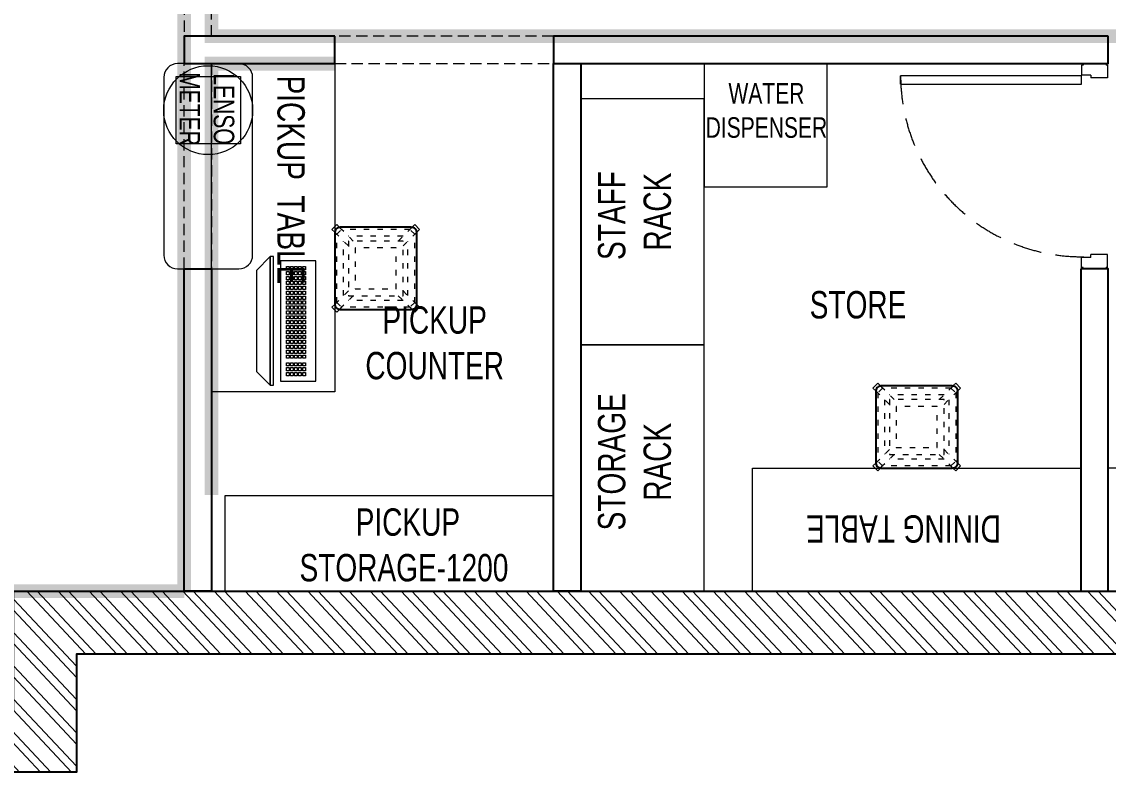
# Model space of a CAD drawing. Header units: feet. Extents: x 7066739 to 7090002, y -5586942 to -5581621.
# Drawn here: x 7083303 to 7087275, y -5586942 to -5584199 of the extents above; entities that cross this region are included whole.
import ezdxf

# ---------------------------------------------------------------- set-up
doc = ezdxf.new("R2010")
doc.units = ezdxf.units.FT
doc.header["$LTSCALE"] = 33
doc.header["$MEASUREMENT"] = 0
for name, pattern in [('a_p6_plan_L18$0$HIDDEN', [0.375, 0.25, -0.125]), ('ACAD_ISO03W100', [30, 12, -18]), ('HIDDEN2', [4.7625, 3.175, -1.5875])]:
    doc.linetypes.add(name, pattern=pattern)
doc.layers.add('A-WALL', color=1, linetype='Continuous')
for name, color, linetype, lineweight in [('Door', 2, 'Continuous', 13), ('LENS-CURTAIN', 5, 'a_p6_plan_L18$0$HIDDEN', 9), ('LENS-DOOR', 34, 'Continuous', 20), ('LENS-PARTITION', 21, 'Continuous', 25), ('LENS-TEXT', 31, 'Continuous', 5), ('LENS_DIMENSION', 193, 'Continuous', 0), ('LENS_TEXT', 31, 'Continuous', 5), ('LK-EQPMT', 3, 'Continuous', 18), ('LK-FF&E WALL', 1, 'Continuous', 9), ('LK-FLUTTED FINISH', 20, 'Continuous', 30), ('LK-IT', 3, 'Continuous', 18), ('LK-MIRROR', 133, 'Continuous', 13), ('LK-TILES FINISH', 251, 'Continuous', 5), ('LN-ELEVATION-1', 81, 'Continuous', 25), ('LN-ELEVATION-2', 103, 'Continuous', 20), ('LN-ELEVATION-3', 125, 'Continuous', 18), ('LN-ELEVATION-5', 167, 'Continuous', 5), ('LN-HATCH', 251, 'Continuous', 0)]:
    doc.layers.add(name, color=color, linetype=linetype, lineweight=lineweight)
doc.styles.add('LK TXT', font='GILC____.TTF', dxfattribs={"height": 100})
doc.styles.get("Standard").update_dxf_attribs({"font": 'GILC____.TTF'})

# ---------------------------------------------------------------- blocks, each defined once
blk = doc.blocks.new('A$Cb4ac870e')
at = {"layer": 'LN-HATCH'}
h = blk.add_hatch(dxfattribs=at)
h.set_pattern_fill('ANSI32', color=256, scale=222, angle=88.11)
h.set_pattern_definition([(133.11, (-3379912.135, 5464496.31), (-60.7760807, -56.89315), []), (133.11, (-3379910.84, 5464535.53), (-60.7760807, -56.89315), [])])
h.paths.add_polyline_path([(-20622.5, 4659), (-22526.1, 4659), (-22526.1, 4889), (-20622.5, 4889)])
h.paths.add_polyline_path([(-19703.5, 4659), (-20181.5, 4659), (-20181.5, 4888), (-19703.5, 4888)])
h.paths.add_polyline_path([(-17218.5, 4659), (-19473.5, 4659), (-19473.5, 4888), (-17218.5, 4888)])
h.paths.add_polyline_path([(-13724.5, 4662), (-16785.5, 4662), (-16785.5, 4888), (-13724.5, 4888)])
h.paths.add_polyline_path([(-10685, 4662), (-13294.5, 4662), (-13294.5, 4888), (-10685, 4888)])
h.paths.add_polyline_path([(-6355, 4649), (-10256, 4649), (-10256, 4888), (-6355, 4888)])
h.paths.add_polyline_path([(-438, 4658), (-5928, 4658), (-5928, 4888), (-438, 4888)])
h.paths.add_polyline_path([(-227.5, 458), (0, 458), (0, 4365), (-227.5, 4365)])
h.paths.add_polyline_path([(-10256, -202), (-6729, -202), (-6729, 230), (-455, 230), (-455, 0), (-6499, 0), (-6499, -432), (-10256, -432)])
h.paths.add_polyline_path([(-13294.5, -202), (-10685, -202), (-10685, -432), (-13294.5, -432)])
h.paths.add_polyline_path([(-16785.5, -202), (-13724.5, -202), (-13724.5, -432), (-16785.5, -432)])
h.paths.add_polyline_path([(-19473.5, -202), (-17218.5, -202), (-17218.5, -432), (-19473.5, -432)])
h.paths.add_polyline_path([(-20164.5, -202), (-19703.5, -202), (-19703.5, -432), (-20164.5, -432)])
h.paths.add_polyline_path([(-21695.5, -190), (-20668.5, -190), (-20668.5, -432), (-21695.5, -432)])
at = {"layer": 'A-WALL'}
blk.add_lwpolyline([(-10256, -202), (-6729, -202), (-6729, 230), (-455, 230), (-455, 0), (-6499, 0), (-6499, -432), (-10256, -432)], close=True, dxfattribs=at)
blk = doc.blocks.new('CLENS 600 TYPE 6')
at = {"layer": 'LN-ELEVATION-1', "ltscale": 0.5}
blk.add_lwpolyline([(130, -225), (-130, -225, -0.414214), (-150, -205), (-150, 55, -0.414214), (-130, 75), (130, 75, -0.414214), (150, 55), (150, -205, -0.414214)], format="xyb", close=True, dxfattribs=at)
at = {"layer": 'LN-ELEVATION-3', "linetype": 'ACAD_ISO03W100', "ltscale": 0.05}
for p, q in [((-100, 7.3), (-142.4, 49.7)), ((-142.4, -199.7), (-142.4, 49.7)), ((-82.3, 25), (-124.7, 67.4)), ((124.7, 67.4), (-124.7, 67.4)), ((99.7, 42.4), (-99.7, 42.4)), ((82.3, 25), (124.7, 67.4)), ((100, 7.3), (142.4, 49.7)), ((142.4, -199.7), (142.4, 49.7)), ((-117.4, -174.7), (-117.4, 24.7)), ((117.4, -174.7), (117.4, 24.7)), ((-100, -157.3), (-142.4, -199.7)), ((100, -157.3), (142.4, -199.7)), ((-82.3, -175), (-124.7, -217.4)), ((99.7, -192.4), (-99.7, -192.4)), ((82.3, -175), (124.7, -217.4)), ((124.7, -217.4), (-124.7, -217.4))]:
    blk.add_line(p, q, dxfattribs=at)
for points in [[(-132.2, 74.9), (-124.7, 67.4), (-142.4, 49.7), (-149.9, 57.2)], [(132.2, 74.9), (124.7, 67.4), (142.4, 49.7), (149.9, 57.2)], [(-132.2, -224.9), (-124.7, -217.4), (-142.4, -199.7), (-149.9, -207.2)], [(132.2, -224.9), (124.7, -217.4), (142.4, -199.7), (149.9, -207.2)]]:
    blk.add_lwpolyline(points, dxfattribs=at)
for points in [[(100, -175), (-100, -175), (-100, 25), (100, 25)], [(75, -150), (-75, -150), (-75, 0), (75, 0)]]:
    blk.add_lwpolyline(points, close=True, dxfattribs=at)
at = {"layer": 'LN-ELEVATION-5', "ltscale": 0.5}
for points in [[(-149.9, 57.2), (-160.1, 67.4), (-142.4, 85.1), (-132.2, 74.9)], [(149.9, 57.2), (160.1, 67.4), (142.4, 85.1), (132.2, 74.9)], [(-149.9, -207.2), (-160.1, -217.4), (-142.4, -235.1), (-132.2, -224.9)], [(149.9, -207.2), (160.1, -217.4), (142.4, -235.1), (132.2, -224.9)]]:
    blk.add_lwpolyline(points, dxfattribs=at)
blk = doc.blocks.new('*U24')
at = {"layer": 'LK-EQPMT', "ltscale": 12}
blk.add_lwpolyline([(6, 4.9), (-6, 4.9), (-6, -4.9), (6, -4.9)], close=True, dxfattribs=at)
blk = doc.blocks.new('*U25')
at = {"color": 0, "linetype": 'ByBlock', "lineweight": -2}
for p in [(0, 0), (18, 0), (35.9, 0), (53.9, 0), (71.8, 0), (89.8, 0), (107.8, 0), (125.7, 0), (143.7, 0), (161.6, 0), (179.6, 0), (197.6, 0), (215.5, 0), (233.5, 0), (251.4, 0), (269.4, 0), (287.4, 0), (305.3, 0), (323.3, 0), (0, -14.7), (0, -29.5), (0, -44.2), (18, -14.7), (18, -29.5), (18, -44.2), (35.9, -14.7), (35.9, -29.5), (35.9, -44.2), (53.9, -14.7), (53.9, -29.5), (53.9, -44.2), (71.8, -14.7), (71.8, -29.5), (71.8, -44.2), (89.8, -14.7), (89.8, -29.5), (89.8, -44.2), (107.8, -14.7), (107.8, -29.5), (107.8, -44.2), (125.7, -14.7), (125.7, -29.5), (125.7, -44.2), (143.7, -14.7), (143.7, -29.5), (143.7, -44.2), (161.6, -14.7), (161.6, -29.5), (161.6, -44.2), (179.6, -14.7), (179.6, -29.5), (179.6, -44.2), (197.6, -14.7), (197.6, -29.5), (197.6, -44.2), (215.5, -14.7), (215.5, -29.5), (215.5, -44.2), (233.5, -14.7), (233.5, -29.5), (233.5, -44.2), (251.4, -14.7), (251.4, -29.5), (251.4, -44.2), (269.4, -14.7), (269.4, -29.5), (269.4, -44.2), (287.4, -14.7), (287.4, -29.5), (287.4, -44.2), (305.3, -14.7), (305.3, -29.5), (305.3, -44.2), (323.3, -14.7), (323.3, -29.5), (323.3, -44.2), (0, -59), (18, -59), (35.9, -59), (53.9, -59), (71.8, -59), (89.8, -59), (107.8, -59), (125.7, -59), (143.7, -59), (161.6, -59), (179.6, -59), (197.6, -59), (215.5, -59), (233.5, -59), (251.4, -59), (269.4, -59), (287.4, -59), (305.3, -59), (323.3, -59)]:
    blk.add_blockref('*U24', p, dxfattribs=at)
blk = doc.blocks.new('*U22')
at = {"layer": 'LK-EQPMT', "ltscale": 12}
blk.add_lwpolyline([(6, 4.9), (-6, 4.9), (-6, -4.9), (6, -4.9)], close=True, dxfattribs=at)
blk = doc.blocks.new('*U23')
at = {"color": 0, "linetype": 'ByBlock', "lineweight": -2}
for p in [(0, 0), (18, 0), (35.9, 0), (0, -14.7), (0, -29.5), (0, -44.2), (18, -14.7), (18, -29.5), (18, -44.2), (35.9, -14.7), (35.9, -29.5), (35.9, -44.2), (0, -59), (18, -59), (35.9, -59)]:
    blk.add_blockref('*U22', p, dxfattribs=at)
blk = doc.blocks.new('*U17')
at = {"ltscale": 12}
blk.add_lwpolyline([(8, 0), (8, 129.1), (448, 129.1), (448, 0)], close=True, dxfattribs=at)
for name, p in [('*U25', (35.2, 101.6)), ('*U23', (386.6, 101.6))]:
    blk.add_blockref(name, p)
blk = doc.blocks.new('Pickup table PC')
at = {"layer": 'LN-ELEVATION-2', "ltscale": 0.5}
for points in [[(470, 50), (0, 50), (0, 62), (470, 62)], [(420, 0), (50, 0), (0, 50), (470, 50)]]:
    blk.add_lwpolyline(points, close=True, dxfattribs=at)
blk = doc.blocks.new('Stool')
at = {"layer": 'LN-ELEVATION-1', "ltscale": 0.5}
blk.add_lwpolyline([(-130, 300), (130, 300, -0.414214), (150, 280), (150, 20, -0.414214), (130, 0), (-130, 0, -0.414214), (-150, 20), (-150, 280, -0.414214)], format="xyb", close=True, dxfattribs=at)
at = {"layer": 'LN-ELEVATION-3', "linetype": 'ACAD_ISO03W100', "ltscale": 0.05}
for p, q in [((-82.3, 250), (-124.7, 292.4)), ((-124.7, 292.4), (124.7, 292.4)), ((82.3, 250), (124.7, 292.4)), ((-100, 232.3), (-142.4, 274.7)), ((-142.4, 274.7), (-142.4, 25.3)), ((-117.4, 249.7), (-117.4, 50.3)), ((-99.7, 267.4), (99.7, 267.4)), ((100, 232.3), (142.4, 274.7)), ((117.4, 249.7), (117.4, 50.3)), ((142.4, 274.7), (142.4, 25.3)), ((-100, 67.7), (-142.4, 25.3)), ((-82.3, 50), (-124.7, 7.6)), ((82.3, 50), (124.7, 7.6)), ((100, 67.7), (142.4, 25.3)), ((-124.7, 7.6), (124.7, 7.6)), ((-99.7, 32.6), (99.7, 32.6))]:
    blk.add_line(p, q, dxfattribs=at)
for points in [[(-132.2, 299.9), (-124.7, 292.4), (-142.4, 274.7), (-149.9, 282.2)], [(132.2, 299.9), (124.7, 292.4), (142.4, 274.7), (149.9, 282.2)], [(-132.2, 0.1), (-124.7, 7.6), (-142.4, 25.3), (-149.9, 17.8)], [(132.2, 0.1), (124.7, 7.6), (142.4, 25.3), (149.9, 17.8)]]:
    blk.add_lwpolyline(points, dxfattribs=at)
for points in [[(-100, 250), (100, 250), (100, 50), (-100, 50)], [(-75, 225), (75, 225), (75, 75), (-75, 75)]]:
    blk.add_lwpolyline(points, close=True, dxfattribs=at)
at = {"layer": 'LN-ELEVATION-5', "ltscale": 0.5}
for points in [[(-149.9, 282.2), (-160.1, 292.4), (-142.4, 310.1), (-132.2, 299.9)], [(149.9, 282.2), (160.1, 292.4), (142.4, 310.1), (132.2, 299.9)], [(-149.9, 17.8), (-160.1, 7.6), (-142.4, -10.1), (-132.2, 0.1)], [(149.9, 17.8), (160.1, 7.6), (142.4, -10.1), (132.2, 0.1)]]:
    blk.add_lwpolyline(points, dxfattribs=at)
blk = doc.blocks.new('*U42')
at = {"layer": 'LENS-DOOR'}
for p, q in [((548121.7, 1779235.3), (548121.7, 1778573.8)), ((548121.7, 1779235.3), (548153, 1779235.3)), ((548153, 1778573.8), (548153, 1779235.3)), ((547447.3, 1778568.6), (547452.5, 1778568.6)), ((547447.3, 1778484.1), (547447.3, 1778568.6)), ((547452.5, 1778573.8), (547488.9, 1778573.8)), ((547452.5, 1778568.6), (547452.5, 1778573.8)), ((547488.9, 1778539.9), (547488.9, 1778573.8)), ((548121.7, 1778573.8), (548153, 1778573.8)), ((548192.1, 1778573.8), (548155.6, 1778573.8)), ((548155.6, 1778539.9), (548155.6, 1778573.8)), ((548192.1, 1778568.6), (548192.1, 1778573.8)), ((548197.3, 1778568.6), (548192.1, 1778568.6)), ((548197.3, 1778484.1), (548197.3, 1778568.6)), ((547488.9, 1778539.9), (547499.3, 1778539.9)), ((547499.3, 1778478.9), (547499.3, 1778539.9)), ((548145.2, 1778478.9), (548145.2, 1778539.9)), ((548155.6, 1778539.9), (548145.2, 1778539.9)), ((547447.3, 1778484.1), (547452.5, 1778484.1)), ((547452.5, 1778478.9), (547452.5, 1778484.1)), ((547452.5, 1778478.9), (547499.3, 1778478.9)), ((548192.1, 1778478.9), (548145.2, 1778478.9)), ((548192.1, 1778478.9), (548192.1, 1778484.1)), ((548197.3, 1778484.1), (548192.1, 1778484.1))]:
    blk.add_line(p, q, dxfattribs=at)
at = {"layer": 'LENS-DOOR', "color": 7, "linetype": 'HIDDEN2'}
blk.add_ellipse((548153, 1778573.8), major_axis=(-661.5, 0), ratio=1, start_param=-1.570791, end_param=0.051209, dxfattribs=at)

msp = doc.modelspace()

# ---------------------------------------------------------------- linework, layer by layer
at = {"layer": 'LENS-CURTAIN', "ltscale": 5}
for points in [[(7083897.1, -5583452.4), (7083897.1, -5584252.4), (7083997.1, -5584252.4), (7083997.1, -5583452.4)], [(7084447.1, -5584352.4), (7085247.1, -5584352.4), (7085247.1, -5584252.4), (7084447.1, -5584252.4)], [(7083997.1, -5584352.4), (7083997.1, -5585102.4), (7083897.1, -5585102.4), (7083897.1, -5584352.4)]]:
    msp.add_lwpolyline(points, close=True, dxfattribs=at)
at = {"layer": 'LENS-PARTITION'}
for points in [[(7084447.1, -5584252.4), (7083897.1, -5584252.4), (7083897.1, -5584352.4), (7084447.1, -5584352.4)], [(7087274.6, -5584252.4), (7085247.1, -5584252.4), (7085247.1, -5584352.4), (7087274.6, -5584352.4)], [(7085247.1, -5586280.4), (7085247.1, -5584352.4), (7085347.1, -5584352.4), (7085347.1, -5586280.4)], [(7083897.1, -5586280.4), (7083897.1, -5585102.4), (7083997.1, -5585102.4), (7083997.1, -5586280.4)], [(7087174.6, -5585102.4), (7087174.6, -5586280.4), (7087274.6, -5586280.4), (7087274.6, -5585102.4)]]:
    msp.add_lwpolyline(points, close=True, dxfattribs=at)
at = {"layer": 'LK-EQPMT'}
msp.add_lwpolyline([(7083867.1, -5584399.5), (7084102.1, -5584399.5), (7084102.1, -5584645.5), (7083867.1, -5584645.5)], close=True, dxfattribs=at)
at = {"layer": 'LK-FF&E WALL'}
msp.add_lwpolyline([(7083872.1, -5585102.4), (7084097.1, -5585102.4, 0.414214), (7084147.1, -5585052.4), (7084147.1, -5584402.4, 0.414214), (7084097.1, -5584352.4), (7083872.1, -5584352.4, 0.414214), (7083822.1, -5584402.4), (7083822.1, -5585052.4, 0.414214)], format="xyb", close=True, dxfattribs=at)
for points in [[(7083997.1, -5585552.4), (7083997.1, -5584352.4), (7084447.1, -5584352.4), (7084447.1, -5585552.4)], [(7085797.1, -5584802.4), (7086247.1, -5584802.4), (7086247.1, -5584352.4), (7085797.1, -5584352.4)], [(7085347.1, -5584480.4), (7085347.1, -5585380.4), (7085797.1, -5585380.4), (7085797.1, -5584480.4)], [(7085347.1, -5585380.4), (7085347.1, -5586280.4), (7085797.1, -5586280.4), (7085797.1, -5585380.4)], [(7087174.6, -5586280.4), (7085974.6, -5586280.4), (7085974.6, -5585830.4), (7087174.6, -5585830.4)], [(7088074.6, -5585830.4), (7087274.6, -5585830.4), (7087274.6, -5586280.4), (7088074.6, -5586280.4)], [(7084047.1, -5586280.4), (7084047.1, -5585930.4), (7085247.1, -5585930.4), (7085247.1, -5586280.4)]]:
    msp.add_lwpolyline(points, close=True, dxfattribs=at)
msp.add_circle((7083984.6, -5584522.5), 162.5, dxfattribs=at)
at = {"layer": 'LK-FLUTTED FINISH', "linetype": 'ACAD_ISO03W100', "ltscale": 0.05, "const_width": 50}
msp.add_lwpolyline([(7083897.1, -5586280.4), (7083897.1, -5582172.4)], dxfattribs=at)
at = {"layer": 'LK-MIRROR', "linetype": 'ACAD_ISO03W100', "ltscale": 0.05, "const_width": 50}
msp.add_lwpolyline([(7083897.1, -5586280.4), (7083046.1, -5586280.4), (7083046.1, -5586462.4)], dxfattribs=at)
at = {"layer": 'LK-TILES FINISH', "color": 212, "linetype": 'ACAD_ISO03W100', "ltscale": 0.05, "const_width": 50}
msp.add_lwpolyline([(7083997.1, -5583452.4), (7088074.6, -5583452.4), (7088074.6, -5584252.4), (7083997.1, -5584252.4)], close=True, dxfattribs=at)
msp.add_lwpolyline([(7084447.1, -5584352.4), (7083997.1, -5584352.4), (7083997.1, -5585929.4)], dxfattribs=at)

# ---------------------------------------------------------------- block references
at = {"layer": 'Door', "rotation": 90}
msp.add_blockref('*U42', (8865750.9, -6132549.6), dxfattribs=at)
at = {"layer": 'LENS_DIMENSION'}
msp.add_blockref('A$Cb4ac870e', (7090002.1, -5586510.4), dxfattribs=at)
at = {"layer": 'LK-FF&E WALL', "xscale": -1, "rotation": 90.00000000000007}
msp.add_blockref('CLENS 600 TYPE 6', (7084522.1, -5585100.6), dxfattribs=at)
at = {"layer": 'LK-FF&E WALL', "xscale": -1}
msp.add_blockref('Stool', (7086574.6, -5585830.4), dxfattribs=at)
at = {"layer": 'LK-IT', "xscale": -1, "rotation": 270}
msp.add_blockref('Pickup table PC', (7084161.2, -5585527.8), dxfattribs=at)
at = {"layer": 'LK-IT', "ltscale": 0.5, "xscale": -1, "rotation": 90.00000000000007}
msp.add_blockref('*U17', (7084377.5, -5585064.8), dxfattribs=at)

# ---------------------------------------------------------------- texts
at = {"layer": 'LENS-TEXT', "color": 0, "linetype": 'Continuous', "ltscale": 3, "attachment_point": 5, "style": 'LK TXT'}
for s, width, gutter_width, insert, char_height, rotation in [('LENSO\\PMETER', 353.056, 0.5, (7083979.8, -5584518.2), 75, 270), ('PICKUP  TABLE  ', 783.964, 1, (7084287, -5584777.4), 100, 270), ('STAFF\\P RACK', 1099.487, 1, (7085543.3, -5584907.6), 100, 90), ('STORAGE \\PRACK', 1099.487, 1, (7085543.3, -5585807.6), 100, 90), ('DINING TABLE', 783.964, 1, (7086526, -5586052.3), 100, 180)]:
    msp.add_mtext_dynamic_manual_height_columns(s, width=width, gutter_width=gutter_width, heights=[0], dxfattribs=dict(at, insert=insert, char_height=char_height, rotation=rotation))
for s, width, gutter_width, insert, char_height in [('WATER \\PDISPENSER', 264.162, 0.75, (7086025.1, -5584523.8), 75), (' PICKUP STORAGE-1200', 1099.487, 1, (7084700.2, -5586111.9), 100)]:
    msp.add_mtext_dynamic_manual_height_columns(s, width=width, gutter_width=gutter_width, heights=[0], dxfattribs=dict(at, insert=insert, char_height=char_height))
at = {"layer": 'LENS_TEXT', "linetype": 'Continuous', "ltscale": 3, "char_height": 100, "attachment_point": 5}
for s, width, heights, insert in [('STORE', 730.507, [0], (7086359.8, -5585234.3)), ('PICKUP COUNTER', 722.325, [294], (7084812.4, -5585373.3))]:
    msp.add_mtext_dynamic_manual_height_columns(s, width=width, gutter_width=1, heights=heights, dxfattribs=dict(at, insert=insert))

doc.saveas('drawing.dxf')
